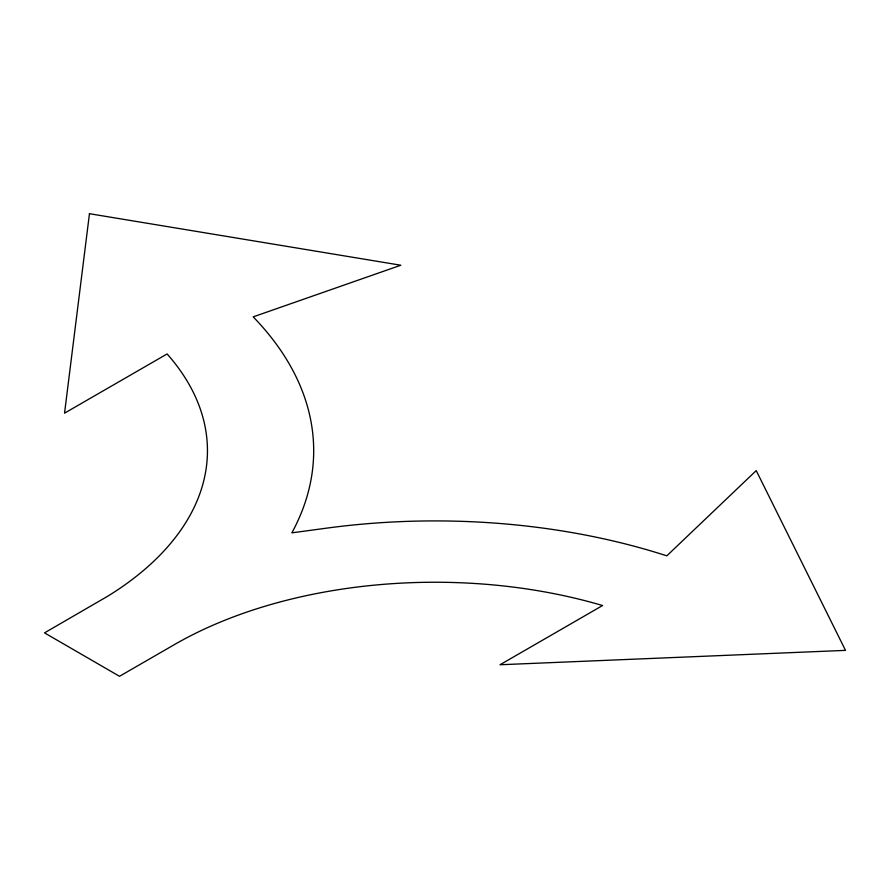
<?xml version="1.0" encoding="UTF-8"?>
<svg xmlns="http://www.w3.org/2000/svg" width="890" height="890" viewBox="0 0 890 890"><rect width="100%" height="100%" fill="white"/><g stroke="black" fill="none" stroke-linecap="round" stroke-linejoin="round"><path stroke-width="1.33" d="M89.456 213.7L64.547 413.16L167.109 353.953A368.282 212.621 0 0 1 107.545 596.322L44.5 632.868L119.505 676.3L174.696 644.438A368.304 212.632 0 0 1 602.575 605.534L500.013 664.752L845.5 650.368L756.233 470.61L666.81 555.838A474.515 273.964 0 0 0 327.865 527.981L291.864 532.843A474.492 273.953 0 0 0 253.194 316.862L400.823 265.231L89.456 213.7"/></g></svg>
